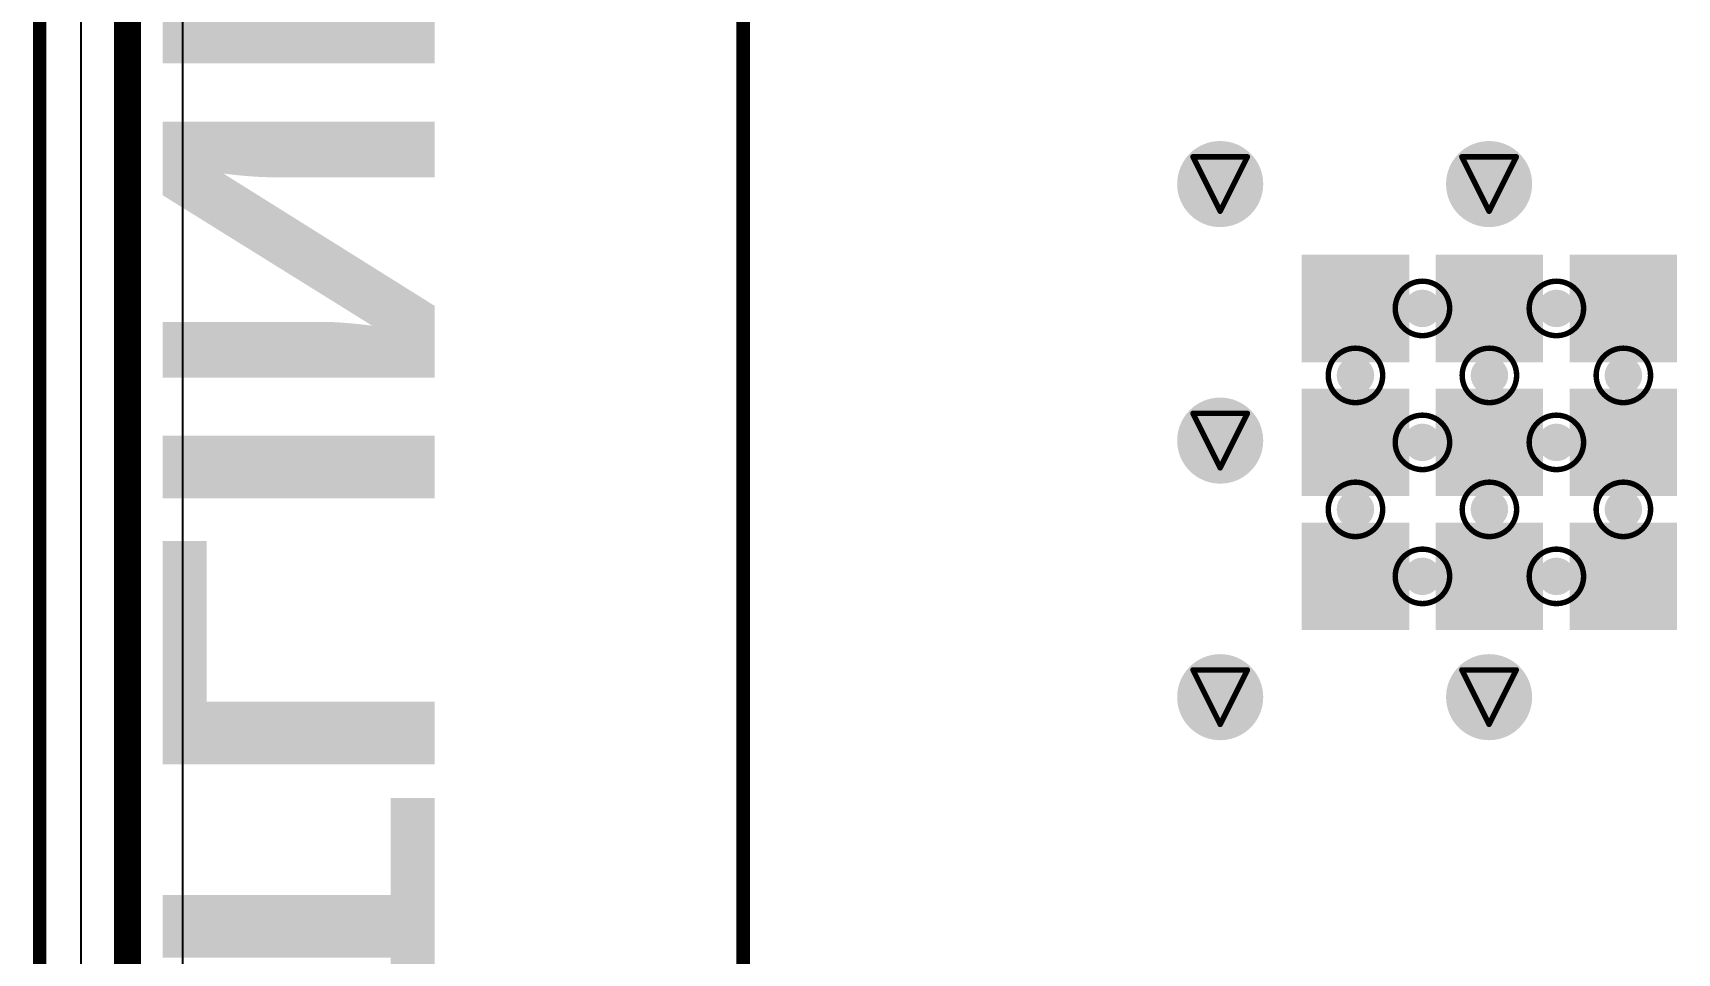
# Model space of a CAD drawing. Header units: inches. Extents: x -7 to 348, y -14 to 159.
# Drawn here: x -6.9 to 8.44, y 53.68 to 62.27 of the extents above; entities that cross this region are included whole.
import ezdxf

# ---------------------------------------------------------------- set-up
doc = ezdxf.new("R2010")
doc.units = ezdxf.units.IN
for name, color, linetype in [('Board Outline', 216, 'Continuous'), ('Bottom Layer', 5, 'Continuous'), ('Bottom Overlay', 54, 'Continuous'), ('Bottom Paste', 16, 'Continuous'), ('Bottom Solder', 6, 'Continuous'), ('Drill Drawing', 1, 'Continuous'), ('Multi-Layer', 9, 'Continuous'), ('Pad Holes', 156, 'Continuous'), ('Top Layer', 1, 'Continuous'), ('Via Holes', 16, 'Continuous')]:
    doc.layers.add(name, color=color, linetype=linetype)
doc.styles.add('Arial Black_Bold', font='', dxfattribs={"height": 0.2})
doc.styles.get('Arial Black_Bold').set_extended_font_data('Arial Black', bold=True)

msp = doc.modelspace()

# ---------------------------------------------------------------- hatches: boundary and pattern name
at = {"layer": 'Bottom Layer'}
h = msp.add_hatch(color=5, dxfattribs=at)
edge = h.paths.add_edge_path()
edge.add_arc((4.17701222, 60.85499894), 0.2999994, 0, 360)
h = msp.add_hatch(color=5, dxfattribs=at)
edge = h.paths.add_edge_path()
edge.add_arc((6.686207099999999, 60.85499894), 0.2999994, 0, 360)
for points in [[(5.83922759, 60.09442007), (5.83922759, 59.29441912999999), (5.03922665, 59.29441912999999), (5.03922665, 60.09442007)], [(7.089227629999999, 60.09442007), (7.089227629999999, 59.29441912999999), (6.28922669, 59.29441912999999), (6.28922669, 60.09442007)], [(8.33922767, 60.09442007), (8.33922767, 59.29441912999999), (7.539226729999999, 59.29441912999999), (7.539226729999999, 60.09442007)], [(5.83922759, 58.84442002999999), (5.83922759, 58.04441908999999), (5.03922665, 58.04441908999999), (5.03922665, 58.84442002999999)], [(7.089227629999999, 58.84442002999999), (7.089227629999999, 58.04441908999999), (6.28922669, 58.04441908999999), (6.28922669, 58.84442002999999)], [(8.33922767, 58.84442002999999), (8.33922767, 58.04441908999999), (7.539226729999999, 58.04441908999999), (7.539226729999999, 58.84442002999999)], [(5.83922759, 57.59441999), (5.83922759, 56.79441905), (5.03922665, 56.79441905), (5.03922665, 57.59441999)], [(7.089227629999999, 57.59441999), (7.089227629999999, 56.79441905), (6.28922669, 56.79441905), (6.28922669, 57.59441999)], [(8.33922767, 57.59441999), (8.33922767, 56.79441905), (7.539226729999999, 56.79441905), (7.539226729999999, 57.59441999)]]:
    msp.add_hatch(color=5, dxfattribs=at).paths.add_polyline_path(points)
h = msp.add_hatch(color=5, dxfattribs=at)
edge = h.paths.add_edge_path()
edge.add_arc((6.06422714, 59.6944196), 0.17499838, 0, 360)
h = msp.add_hatch(color=5, dxfattribs=at)
edge = h.paths.add_edge_path()
edge.add_arc((7.31422718, 59.6944196), 0.17499838, 0, 360)
h = msp.add_hatch(color=5, dxfattribs=at)
edge = h.paths.add_edge_path()
edge.add_arc((5.43922712, 59.06941958), 0.17499838, 0, 360)
h = msp.add_hatch(color=5, dxfattribs=at)
edge = h.paths.add_edge_path()
edge.add_arc((6.68922716, 59.06941958), 0.17499838, 0, 360)
h = msp.add_hatch(color=5, dxfattribs=at)
edge = h.paths.add_edge_path()
edge.add_arc((7.939227199999999, 59.06941958), 0.17499838, 0, 360)
h = msp.add_hatch(color=5, dxfattribs=at)
edge = h.paths.add_edge_path()
edge.add_arc((4.17701222, 58.46110228), 0.2999994, 0, 360)
h = msp.add_hatch(color=5, dxfattribs=at)
edge = h.paths.add_edge_path()
edge.add_arc((6.06422714, 58.44441955999999), 0.17499838, 0, 360)
h = msp.add_hatch(color=5, dxfattribs=at)
edge = h.paths.add_edge_path()
edge.add_arc((7.31422718, 58.44441955999999), 0.17499838, 0, 360)
h = msp.add_hatch(color=5, dxfattribs=at)
edge = h.paths.add_edge_path()
edge.add_arc((5.43922712, 57.81941954), 0.17499838, 0, 360)
h = msp.add_hatch(color=5, dxfattribs=at)
edge = h.paths.add_edge_path()
edge.add_arc((6.68922716, 57.81941954), 0.17499838, 0, 360)
h = msp.add_hatch(color=5, dxfattribs=at)
edge = h.paths.add_edge_path()
edge.add_arc((7.939227199999999, 57.81941954), 0.17499838, 0, 360)
h = msp.add_hatch(color=5, dxfattribs=at)
edge = h.paths.add_edge_path()
edge.add_arc((6.06422714, 57.19441952), 0.17499838, 0, 360)
h = msp.add_hatch(color=5, dxfattribs=at)
edge = h.paths.add_edge_path()
edge.add_arc((7.31422718, 57.19441952), 0.17499838, 0, 360)
h = msp.add_hatch(color=5, dxfattribs=at)
edge = h.paths.add_edge_path()
edge.add_arc((4.17701222, 56.06720562), 0.2999994, 0, 360)
h = msp.add_hatch(color=5, dxfattribs=at)
edge = h.paths.add_edge_path()
edge.add_arc((6.686207099999999, 56.06720562), 0.2999994, 0, 360)
at = {"layer": 'Bottom Paste'}
for points in [[(5.83922759, 60.09442007), (5.83922759, 59.29441912999999), (5.03922665, 59.29441912999999), (5.03922665, 60.09442007)], [(7.089227629999999, 60.09442007), (7.089227629999999, 59.29441912999999), (6.28922669, 59.29441912999999), (6.28922669, 60.09442007)], [(8.33922767, 60.09442007), (8.33922767, 59.29441912999999), (7.539226729999999, 59.29441912999999), (7.539226729999999, 60.09442007)], [(5.83922759, 58.84442002999999), (5.83922759, 58.04441908999999), (5.03922665, 58.04441908999999), (5.03922665, 58.84442002999999)], [(7.089227629999999, 58.84442002999999), (7.089227629999999, 58.04441908999999), (6.28922669, 58.04441908999999), (6.28922669, 58.84442002999999)], [(8.33922767, 58.84442002999999), (8.33922767, 58.04441908999999), (7.539226729999999, 58.04441908999999), (7.539226729999999, 58.84442002999999)], [(5.83922759, 57.59441999), (5.83922759, 56.79441905), (5.03922665, 56.79441905), (5.03922665, 57.59441999)], [(7.089227629999999, 57.59441999), (7.089227629999999, 56.79441905), (6.28922669, 56.79441905), (6.28922669, 57.59441999)], [(8.33922767, 57.59441999), (8.33922767, 56.79441905), (7.539226729999999, 56.79441905), (7.539226729999999, 57.59441999)]]:
    msp.add_hatch(color=16, dxfattribs=at).paths.add_polyline_path(points)
at = {"layer": 'Bottom Solder'}
h = msp.add_hatch(color=6, dxfattribs=at)
edge = h.paths.add_edge_path()
edge.add_arc((4.17701222, 60.85499894), 0.4015993999999999, 0, 360)
h = msp.add_hatch(color=6, dxfattribs=at)
edge = h.paths.add_edge_path()
edge.add_arc((6.686207099999999, 60.85499894), 0.4015993999999999, 0, 360)
for points in [[(5.94082759, 60.19602007), (5.94082759, 59.19281913), (4.937626649999999, 59.19281913), (4.937626649999999, 60.19602007)], [(7.190827629999999, 60.19602007), (7.190827629999999, 59.19281913), (6.18762669, 59.19281913), (6.18762669, 60.19602007)], [(8.44082767, 60.19602007), (8.44082767, 59.19281913), (7.43762673, 59.19281913), (7.43762673, 60.19602007)], [(5.94082759, 58.94602002999999), (5.94082759, 57.94281908999999), (4.937626649999999, 57.94281908999999), (4.937626649999999, 58.94602002999999)], [(7.190827629999999, 58.94602002999999), (7.190827629999999, 57.94281908999999), (6.18762669, 57.94281908999999), (6.18762669, 58.94602002999999)], [(8.44082767, 58.94602002999999), (8.44082767, 57.94281908999999), (7.43762673, 57.94281908999999), (7.43762673, 58.94602002999999)], [(5.94082759, 57.69601999), (5.94082759, 56.69281905), (4.937626649999999, 56.69281905), (4.937626649999999, 57.69601999)], [(7.190827629999999, 57.69601999), (7.190827629999999, 56.69281905), (6.18762669, 56.69281905), (6.18762669, 57.69601999)], [(8.44082767, 57.69601999), (8.44082767, 56.69281905), (7.43762673, 56.69281905), (7.43762673, 57.69601999)]]:
    msp.add_hatch(color=6, dxfattribs=at).paths.add_polyline_path(points)
h = msp.add_hatch(color=6, dxfattribs=at)
edge = h.paths.add_edge_path()
edge.add_arc((4.17701222, 58.46110228), 0.4015993999999999, 0, 360)
h = msp.add_hatch(color=6, dxfattribs=at)
edge = h.paths.add_edge_path()
edge.add_arc((4.17701222, 56.06720562), 0.4015993999999999, 0, 360)
h = msp.add_hatch(color=6, dxfattribs=at)
edge = h.paths.add_edge_path()
edge.add_arc((6.686207099999999, 56.06720562), 0.4015993999999999, 0, 360)
at = {"layer": 'Multi-Layer'}
h = msp.add_hatch(color=9, dxfattribs=at)
edge = h.paths.add_edge_path()
edge.add_arc((6.06422714, 59.6944196), 0.17499838, 0, 360)
h = msp.add_hatch(color=9, dxfattribs=at)
edge = h.paths.add_edge_path()
edge.add_arc((7.31422718, 59.6944196), 0.17499838, 0, 360)
h = msp.add_hatch(color=9, dxfattribs=at)
edge = h.paths.add_edge_path()
edge.add_arc((5.43922712, 59.06941958), 0.17499838, 0, 360)
h = msp.add_hatch(color=9, dxfattribs=at)
edge = h.paths.add_edge_path()
edge.add_arc((6.68922716, 59.06941958), 0.17499838, 0, 360)
h = msp.add_hatch(color=9, dxfattribs=at)
edge = h.paths.add_edge_path()
edge.add_arc((7.939227199999999, 59.06941958), 0.17499838, 0, 360)
h = msp.add_hatch(color=9, dxfattribs=at)
edge = h.paths.add_edge_path()
edge.add_arc((6.06422714, 58.44441955999999), 0.17499838, 0, 360)
h = msp.add_hatch(color=9, dxfattribs=at)
edge = h.paths.add_edge_path()
edge.add_arc((7.31422718, 58.44441955999999), 0.17499838, 0, 360)
h = msp.add_hatch(color=9, dxfattribs=at)
edge = h.paths.add_edge_path()
edge.add_arc((5.43922712, 57.81941954), 0.17499838, 0, 360)
h = msp.add_hatch(color=9, dxfattribs=at)
edge = h.paths.add_edge_path()
edge.add_arc((6.68922716, 57.81941954), 0.17499838, 0, 360)
h = msp.add_hatch(color=9, dxfattribs=at)
edge = h.paths.add_edge_path()
edge.add_arc((7.939227199999999, 57.81941954), 0.17499838, 0, 360)
h = msp.add_hatch(color=9, dxfattribs=at)
edge = h.paths.add_edge_path()
edge.add_arc((6.06422714, 57.19441952), 0.17499838, 0, 360)
h = msp.add_hatch(color=9, dxfattribs=at)
edge = h.paths.add_edge_path()
edge.add_arc((7.31422718, 57.19441952), 0.17499838, 0, 360)
at = {"layer": 'Pad Holes'}
h = msp.add_hatch(color=7, dxfattribs=at)
edge = h.paths.add_edge_path()
edge.add_arc((6.06422714, 59.6944196), 0.12499848, 0, 360)
h = msp.add_hatch(color=7, dxfattribs=at)
edge = h.paths.add_edge_path()
edge.add_arc((7.31422718, 59.6944196), 0.12499848, 0, 360)
h = msp.add_hatch(color=7, dxfattribs=at)
edge = h.paths.add_edge_path()
edge.add_arc((5.43922712, 59.06941958), 0.12499848, 0, 360)
h = msp.add_hatch(color=7, dxfattribs=at)
edge = h.paths.add_edge_path()
edge.add_arc((6.68922716, 59.06941958), 0.12499848, 0, 360)
h = msp.add_hatch(color=7, dxfattribs=at)
edge = h.paths.add_edge_path()
edge.add_arc((7.939227199999999, 59.06941958), 0.12499848, 0, 360)
h = msp.add_hatch(color=7, dxfattribs=at)
edge = h.paths.add_edge_path()
edge.add_arc((6.06422714, 58.44441955999999), 0.12499848, 0, 360)
h = msp.add_hatch(color=7, dxfattribs=at)
edge = h.paths.add_edge_path()
edge.add_arc((7.31422718, 58.44441955999999), 0.12499848, 0, 360)
h = msp.add_hatch(color=7, dxfattribs=at)
edge = h.paths.add_edge_path()
edge.add_arc((5.43922712, 57.81941954), 0.12499848, 0, 360)
h = msp.add_hatch(color=7, dxfattribs=at)
edge = h.paths.add_edge_path()
edge.add_arc((6.68922716, 57.81941954), 0.12499848, 0, 360)
h = msp.add_hatch(color=7, dxfattribs=at)
edge = h.paths.add_edge_path()
edge.add_arc((7.939227199999999, 57.81941954), 0.12499848, 0, 360)
h = msp.add_hatch(color=7, dxfattribs=at)
edge = h.paths.add_edge_path()
edge.add_arc((6.06422714, 57.19441952), 0.12499848, 0, 360)
h = msp.add_hatch(color=7, dxfattribs=at)
edge = h.paths.add_edge_path()
edge.add_arc((7.31422718, 57.19441952), 0.12499848, 0, 360)
at = {"layer": 'Top Layer'}
h = msp.add_hatch(color=1, dxfattribs=at)
edge = h.paths.add_edge_path()
edge.add_arc((4.17701222, 60.85499894), 0.2999994, 0, 360)
h = msp.add_hatch(color=1, dxfattribs=at)
edge = h.paths.add_edge_path()
edge.add_arc((6.686207099999999, 60.85499894), 0.2999994, 0, 360)
h = msp.add_hatch(color=1, dxfattribs=at)
edge = h.paths.add_edge_path()
edge.add_arc((6.06422714, 59.6944196), 0.17499838, 0, 360)
h = msp.add_hatch(color=1, dxfattribs=at)
edge = h.paths.add_edge_path()
edge.add_arc((7.31422718, 59.6944196), 0.17499838, 0, 360)
h = msp.add_hatch(color=1, dxfattribs=at)
edge = h.paths.add_edge_path()
edge.add_arc((5.43922712, 59.06941958), 0.17499838, 0, 360)
h = msp.add_hatch(color=1, dxfattribs=at)
edge = h.paths.add_edge_path()
edge.add_arc((6.68922716, 59.06941958), 0.17499838, 0, 360)
h = msp.add_hatch(color=1, dxfattribs=at)
edge = h.paths.add_edge_path()
edge.add_arc((7.939227199999999, 59.06941958), 0.17499838, 0, 360)
h = msp.add_hatch(color=1, dxfattribs=at)
edge = h.paths.add_edge_path()
edge.add_arc((4.17701222, 58.46110228), 0.2999994, 0, 360)
h = msp.add_hatch(color=1, dxfattribs=at)
edge = h.paths.add_edge_path()
edge.add_arc((6.06422714, 58.44441955999999), 0.17499838, 0, 360)
h = msp.add_hatch(color=1, dxfattribs=at)
edge = h.paths.add_edge_path()
edge.add_arc((7.31422718, 58.44441955999999), 0.17499838, 0, 360)
h = msp.add_hatch(color=1, dxfattribs=at)
edge = h.paths.add_edge_path()
edge.add_arc((5.43922712, 57.81941954), 0.17499838, 0, 360)
h = msp.add_hatch(color=1, dxfattribs=at)
edge = h.paths.add_edge_path()
edge.add_arc((6.68922716, 57.81941954), 0.17499838, 0, 360)
h = msp.add_hatch(color=1, dxfattribs=at)
edge = h.paths.add_edge_path()
edge.add_arc((7.939227199999999, 57.81941954), 0.17499838, 0, 360)
h = msp.add_hatch(color=1, dxfattribs=at)
edge = h.paths.add_edge_path()
edge.add_arc((6.06422714, 57.19441952), 0.17499838, 0, 360)
h = msp.add_hatch(color=1, dxfattribs=at)
edge = h.paths.add_edge_path()
edge.add_arc((7.31422718, 57.19441952), 0.17499838, 0, 360)
h = msp.add_hatch(color=1, dxfattribs=at)
edge = h.paths.add_edge_path()
edge.add_arc((4.17701222, 56.06720562), 0.2999994, 0, 360)
h = msp.add_hatch(color=1, dxfattribs=at)
edge = h.paths.add_edge_path()
edge.add_arc((6.686207099999999, 56.06720562), 0.2999994, 0, 360)
at = {"layer": 'Via Holes'}
h = msp.add_hatch(color=7, dxfattribs=at)
edge = h.paths.add_edge_path()
edge.add_arc((4.17701222, 60.85499894), 0.1499997, 0, 360)
h = msp.add_hatch(color=7, dxfattribs=at)
edge = h.paths.add_edge_path()
edge.add_arc((6.686207099999999, 60.85499894), 0.1499997, 0, 360)
h = msp.add_hatch(color=7, dxfattribs=at)
edge = h.paths.add_edge_path()
edge.add_arc((4.17701222, 58.46110228), 0.1499997, 0, 360)
h = msp.add_hatch(color=7, dxfattribs=at)
edge = h.paths.add_edge_path()
edge.add_arc((4.17701222, 56.06720562), 0.1499997, 0, 360)
h = msp.add_hatch(color=7, dxfattribs=at)
edge = h.paths.add_edge_path()
edge.add_arc((6.686207099999999, 56.06720562), 0.1499997, 0, 360)

# ---------------------------------------------------------------- linework, layer by layer
at = {"layer": 'Board Outline', "const_width": 0.127}
msp.add_lwpolyline([(-6.839000799999999, -1.4500479), (-6.839000799999999, 82.39995204)], dxfattribs=at)
msp.add_lwpolyline([(-6.839000799999999, -1.4500479), (-6.839000799999999, 82.39995204)], dxfattribs=at)
msp.add_lwpolyline([(-6.839000799999999, -1.4500479), (-6.839000799999999, 82.39995204)], dxfattribs=at)
msp.add_lwpolyline([(-6.839000799999999, -1.4500479), (-6.839000799999999, 82.39995204)], dxfattribs=at)
at = {"layer": 'Bottom Layer'}
msp.add_line((-6.450550979999999, 36.65856524), (-6.450548439999999, 82.39994949999999), dxfattribs=at)
at = {"layer": 'Bottom Overlay', "const_width": 0.127}
msp.add_lwpolyline([(-0.27537156, 47.94781876), (-0.27537156, 65.94781832)], dxfattribs=at)
at = {"layer": 'Drill Drawing', "const_width": 0.0508}
for points in [[(3.92301222, 61.10899893999999), (4.43101222, 61.10899893999999)], [(3.92301222, 61.10899893999999), (4.17701222, 60.60099894)], [(4.17701222, 60.60099894), (4.43101222, 61.10899893999999)], [(6.432207099999999, 61.10899893999999), (6.940207099999999, 61.10899893999999)], [(6.432207099999999, 61.10899893999999), (6.686207099999999, 60.60099894)], [(6.686207099999999, 60.60099894), (6.940207099999999, 61.10899893999999)], [(3.92301222, 58.71510227999999), (4.43101222, 58.71510227999999)], [(3.92301222, 58.71510227999999), (4.17701222, 58.20710227999999)], [(4.17701222, 58.20710227999999), (4.43101222, 58.71510227999999)], [(3.92301222, 56.32120561999999), (4.43101222, 56.32120561999999)], [(3.92301222, 56.32120561999999), (4.17701222, 55.81320562000001)], [(4.17701222, 55.81320562000001), (4.43101222, 56.32120561999999)], [(6.432207099999999, 56.32120561999999), (6.940207099999999, 56.32120561999999)], [(6.432207099999999, 56.32120561999999), (6.686207099999999, 55.81320562000001)], [(6.686207099999999, 55.81320562000001), (6.940207099999999, 56.32120561999999)]]:
    msp.add_lwpolyline(points, dxfattribs=at)
at = {"layer": 'Drill Drawing'}
for points, const_width in [([(3.91031222, 61.10899893999999, 1), (3.93571222, 61.10899893999999, 1)], 0.0254), ([(3.91031222, 61.10899893999999, 1), (3.93571222, 61.10899893999999, 1)], 0.0254), ([(4.41831222, 61.10899893999999, 1), (4.44371222, 61.10899893999999, 1)], 0.0254), ([(4.41831222, 61.10899893999999, 1), (4.44371222, 61.10899893999999, 1)], 0.0254), ([(6.419507099999999, 61.10899893999999, 1), (6.444907099999999, 61.10899893999999, 1)], 0.0254), ([(6.419507099999999, 61.10899893999999, 1), (6.444907099999999, 61.10899893999999, 1)], 0.0254), ([(6.9275071, 61.10899893999999, 1), (6.952907099999999, 61.10899893999999, 1)], 0.0254), ([(6.9275071, 61.10899893999999, 1), (6.952907099999999, 61.10899893999999, 1)], 0.0254), ([(4.164312219999999, 60.60099894, 1), (4.18971222, 60.60099894, 1)], 0.0254), ([(4.164312219999999, 60.60099894, 1), (4.18971222, 60.60099894, 1)], 0.0254), ([(6.673507099999999, 60.60099894, 1), (6.6989071, 60.60099894, 1)], 0.0254), ([(6.673507099999999, 60.60099894, 1), (6.6989071, 60.60099894, 1)], 0.0254), ([(6.318227139999999, 59.6944196, 1), (5.81022714, 59.6944196, 1)], 0.0508), ([(7.568227179999999, 59.6944196, 1), (7.060227179999999, 59.6944196, 1)], 0.0508), ([(5.79752714, 59.6944196, 1), (5.82292714, 59.6944196, 1)], 0.0254), ([(6.30552714, 59.6944196, 1), (6.33092714, 59.6944196, 1)], 0.0254), ([(7.047527179999999, 59.6944196, 1), (7.072927179999999, 59.6944196, 1)], 0.0254), ([(7.555527179999999, 59.6944196, 1), (7.58092718, 59.6944196, 1)], 0.0254), ([(5.69322712, 59.06941958, 1), (5.18522712, 59.06941958, 1)], 0.0508), ([(6.94322716, 59.06941958, 1), (6.43522716, 59.06941958, 1)], 0.0508), ([(8.1932272, 59.06941958, 1), (7.6852272, 59.06941958, 1)], 0.0508), ([(5.17252712, 59.06941958, 1), (5.19792712, 59.06941958, 1)], 0.0254), ([(5.68052712, 59.06941958, 1), (5.70592712, 59.06941958, 1)], 0.0254), ([(6.42252716, 59.06941958, 1), (6.44792716, 59.06941958, 1)], 0.0254), ([(6.93052716, 59.06941958, 1), (6.95592716, 59.06941958, 1)], 0.0254), ([(7.672527199999999, 59.06941958, 1), (7.6979272, 59.06941958, 1)], 0.0254), ([(8.1805272, 59.06941958, 1), (8.2059272, 59.06941958, 1)], 0.0254), ([(3.91031222, 58.71510227999999, 1), (3.93571222, 58.71510227999999, 1)], 0.0254), ([(3.91031222, 58.71510227999999, 1), (3.93571222, 58.71510227999999, 1)], 0.0254), ([(4.41831222, 58.71510227999999, 1), (4.44371222, 58.71510227999999, 1)], 0.0254), ([(4.41831222, 58.71510227999999, 1), (4.44371222, 58.71510227999999, 1)], 0.0254), ([(6.318227139999999, 58.44441955999999, 1), (5.81022714, 58.44441955999999, 1)], 0.0508), ([(7.568227179999999, 58.44441955999999, 1), (7.060227179999999, 58.44441955999999, 1)], 0.0508), ([(5.79752714, 58.44441955999999, 1), (5.82292714, 58.44441955999999, 1)], 0.0254), ([(6.30552714, 58.44441955999999, 1), (6.33092714, 58.44441955999999, 1)], 0.0254), ([(7.047527179999999, 58.44441955999999, 1), (7.072927179999999, 58.44441955999999, 1)], 0.0254), ([(7.555527179999999, 58.44441955999999, 1), (7.58092718, 58.44441955999999, 1)], 0.0254), ([(4.164312219999999, 58.20710227999999, 1), (4.18971222, 58.20710227999999, 1)], 0.0254), ([(4.164312219999999, 58.20710227999999, 1), (4.18971222, 58.20710227999999, 1)], 0.0254), ([(5.69322712, 57.81941954, 1), (5.18522712, 57.81941954, 1)], 0.0508), ([(6.94322716, 57.81941954, 1), (6.43522716, 57.81941954, 1)], 0.0508), ([(8.1932272, 57.81941954, 1), (7.6852272, 57.81941954, 1)], 0.0508), ([(5.17252712, 57.81941954, 1), (5.19792712, 57.81941954, 1)], 0.0254), ([(5.68052712, 57.81941954, 1), (5.70592712, 57.81941954, 1)], 0.0254), ([(6.42252716, 57.81941954, 1), (6.44792716, 57.81941954, 1)], 0.0254), ([(6.93052716, 57.81941954, 1), (6.95592716, 57.81941954, 1)], 0.0254), ([(7.672527199999999, 57.81941954, 1), (7.6979272, 57.81941954, 1)], 0.0254), ([(8.1805272, 57.81941954, 1), (8.2059272, 57.81941954, 1)], 0.0254), ([(6.318227139999999, 57.19441952, 1), (5.81022714, 57.19441952, 1)], 0.0508), ([(7.568227179999999, 57.19441952, 1), (7.060227179999999, 57.19441952, 1)], 0.0508), ([(5.79752714, 57.19441952, 1), (5.82292714, 57.19441952, 1)], 0.0254), ([(6.30552714, 57.19441952, 1), (6.33092714, 57.19441952, 1)], 0.0254), ([(7.047527179999999, 57.19441952, 1), (7.072927179999999, 57.19441952, 1)], 0.0254), ([(7.555527179999999, 57.19441952, 1), (7.58092718, 57.19441952, 1)], 0.0254), ([(3.91031222, 56.32120561999999, 1), (3.93571222, 56.32120561999999, 1)], 0.0254), ([(3.91031222, 56.32120561999999, 1), (3.93571222, 56.32120561999999, 1)], 0.0254), ([(4.41831222, 56.32120561999999, 1), (4.44371222, 56.32120561999999, 1)], 0.0254), ([(4.41831222, 56.32120561999999, 1), (4.44371222, 56.32120561999999, 1)], 0.0254), ([(6.419507099999999, 56.32120561999999, 1), (6.444907099999999, 56.32120561999999, 1)], 0.0254), ([(6.419507099999999, 56.32120561999999, 1), (6.444907099999999, 56.32120561999999, 1)], 0.0254), ([(6.9275071, 56.32120561999999, 1), (6.952907099999999, 56.32120561999999, 1)], 0.0254), ([(6.9275071, 56.32120561999999, 1), (6.952907099999999, 56.32120561999999, 1)], 0.0254), ([(4.164312219999999, 55.81320562000001, 1), (4.18971222, 55.81320562000001, 1)], 0.0254), ([(4.164312219999999, 55.81320562000001, 1), (4.18971222, 55.81320562000001, 1)], 0.0254), ([(6.673507099999999, 55.81320562000001, 1), (6.6989071, 55.81320562000001, 1)], 0.0254), ([(6.673507099999999, 55.81320562000001, 1), (6.6989071, 55.81320562000001, 1)], 0.0254)]:
    msp.add_lwpolyline(points, format="xyb", close=True, dxfattribs=dict(at, const_width=const_width))
at = {"layer": 'Top Layer'}
msp.add_line((-5.50184828, 52.1415264), (-5.50184828, 63.44897901999999), dxfattribs=at)
at = {"layer": 'Top Layer', "const_width": 0.254}
msp.add_lwpolyline([(-6.019799999999999, 35.9156), (-6.019799999999999, 63.44897901999999)], dxfattribs=at)

# ---------------------------------------------------------------- texts
at = {"layer": 'Bottom Overlay', "style": 'Arial Black_Bold', "text_generation_flag": 2}
msp.add_text('VOLTLINK', height=2.54, rotation=270, dxfattribs=at).set_placement((-5.69221112, 44.33981226))

doc.saveas('drawing.dxf')
